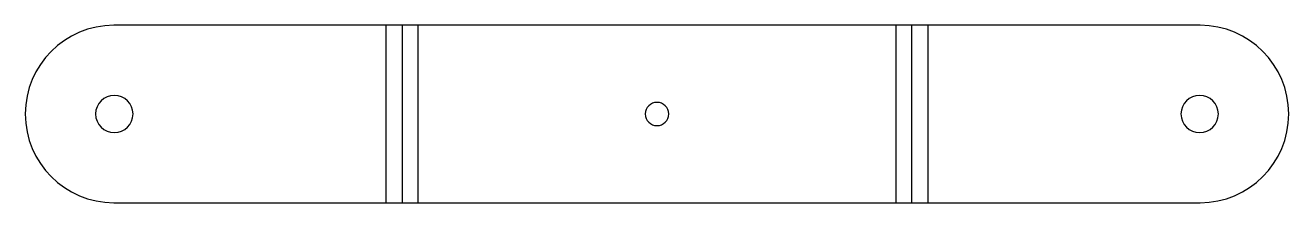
# Model space of a CAD drawing. Header units: millimetres. Extents: x -19 to 251, y 0 to 38.
import ezdxf

# ---------------------------------------------------------------- set-up
doc = ezdxf.new("R2010")
doc.units = ezdxf.units.MM

msp = doc.modelspace()

# ---------------------------------------------------------------- linework, layer by layer
at = {"layer": 'BEND'}
for p, q in [((61.62, 38.1), (61.62, 0)), ((170.7, 0), (170.7, 38.1))]:
    msp.add_line(p, q, dxfattribs=at)
at = {"layer": 'BEND_EXTENT'}
for p, q in [((58.22, 0), (58.22, 38.1)), ((65.01, 38.1), (65.01, 0)), ((167.31, 0), (167.31, 38.1)), ((174.1, 38.1), (174.1, 0))]:
    msp.add_line(p, q, dxfattribs=at)
at = {"layer": 'INTERIOR_PROFILES', "extrusion": (0, 0, -1)}
for centre, radius in [((-0.08, 19.05), 4), ((-232.24, 19.05), 4), ((-116.16, 19.05), 2.5)]:
    msp.add_circle(centre, radius, dxfattribs=at)
at = {"layer": 'OUTER_PROFILES'}
msp.add_lwpolyline([(232.32, 38.1), (0, 38.1, 0.99569), (0, 0), (232.32, 0, 0.99569)], format="xyb", close=True, dxfattribs=at)

doc.saveas('drawing.dxf')
